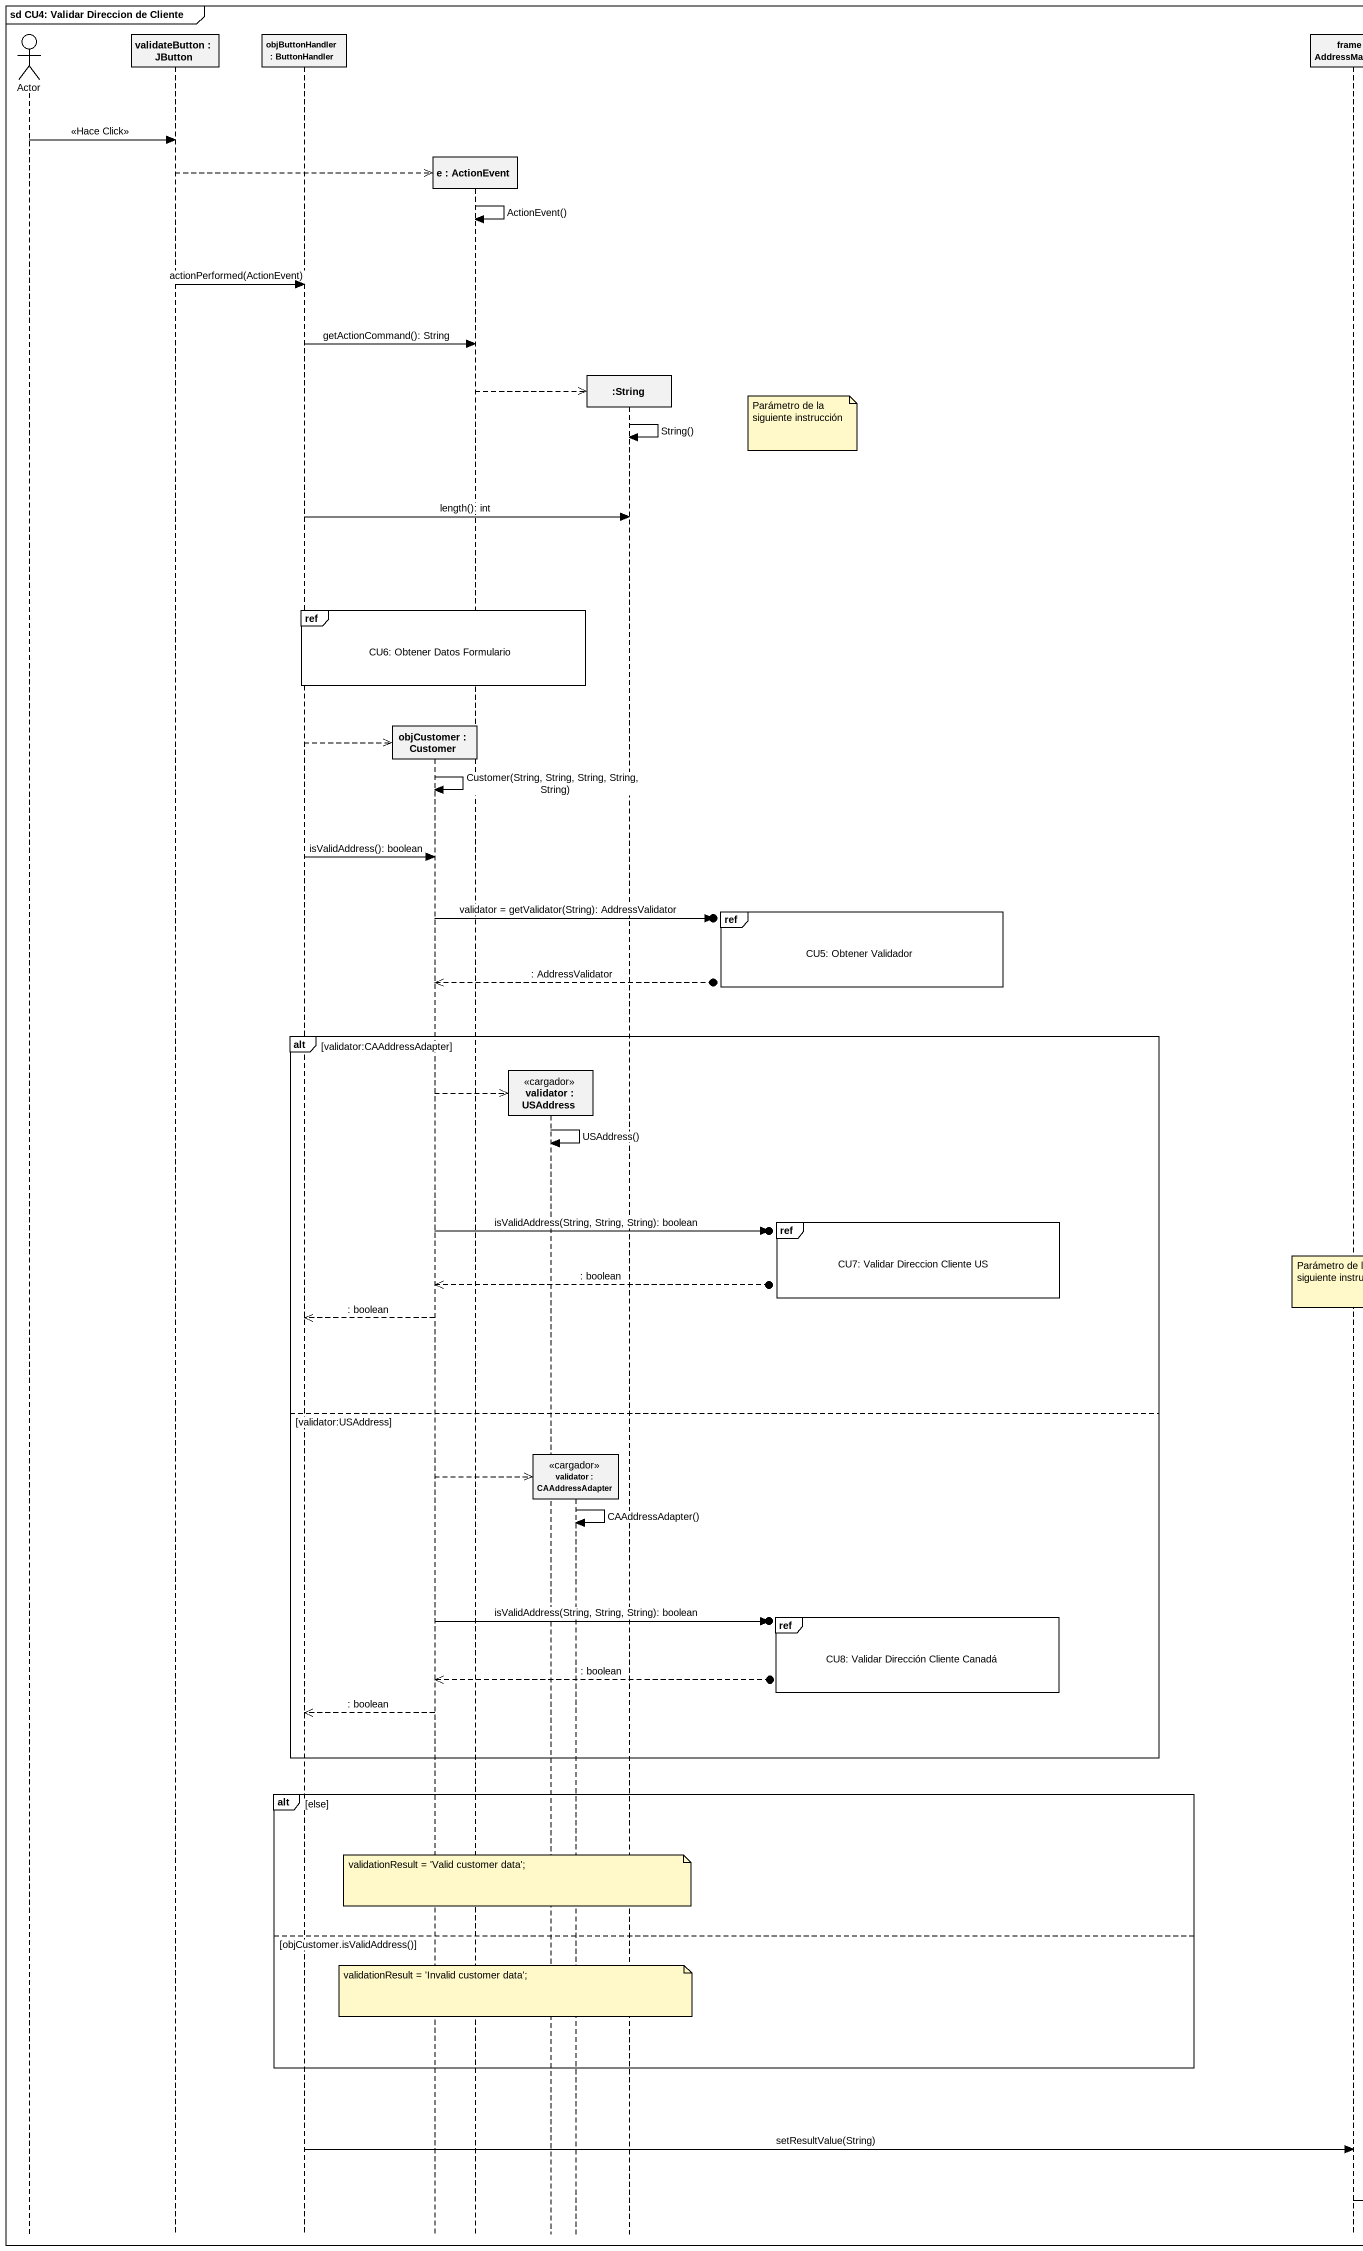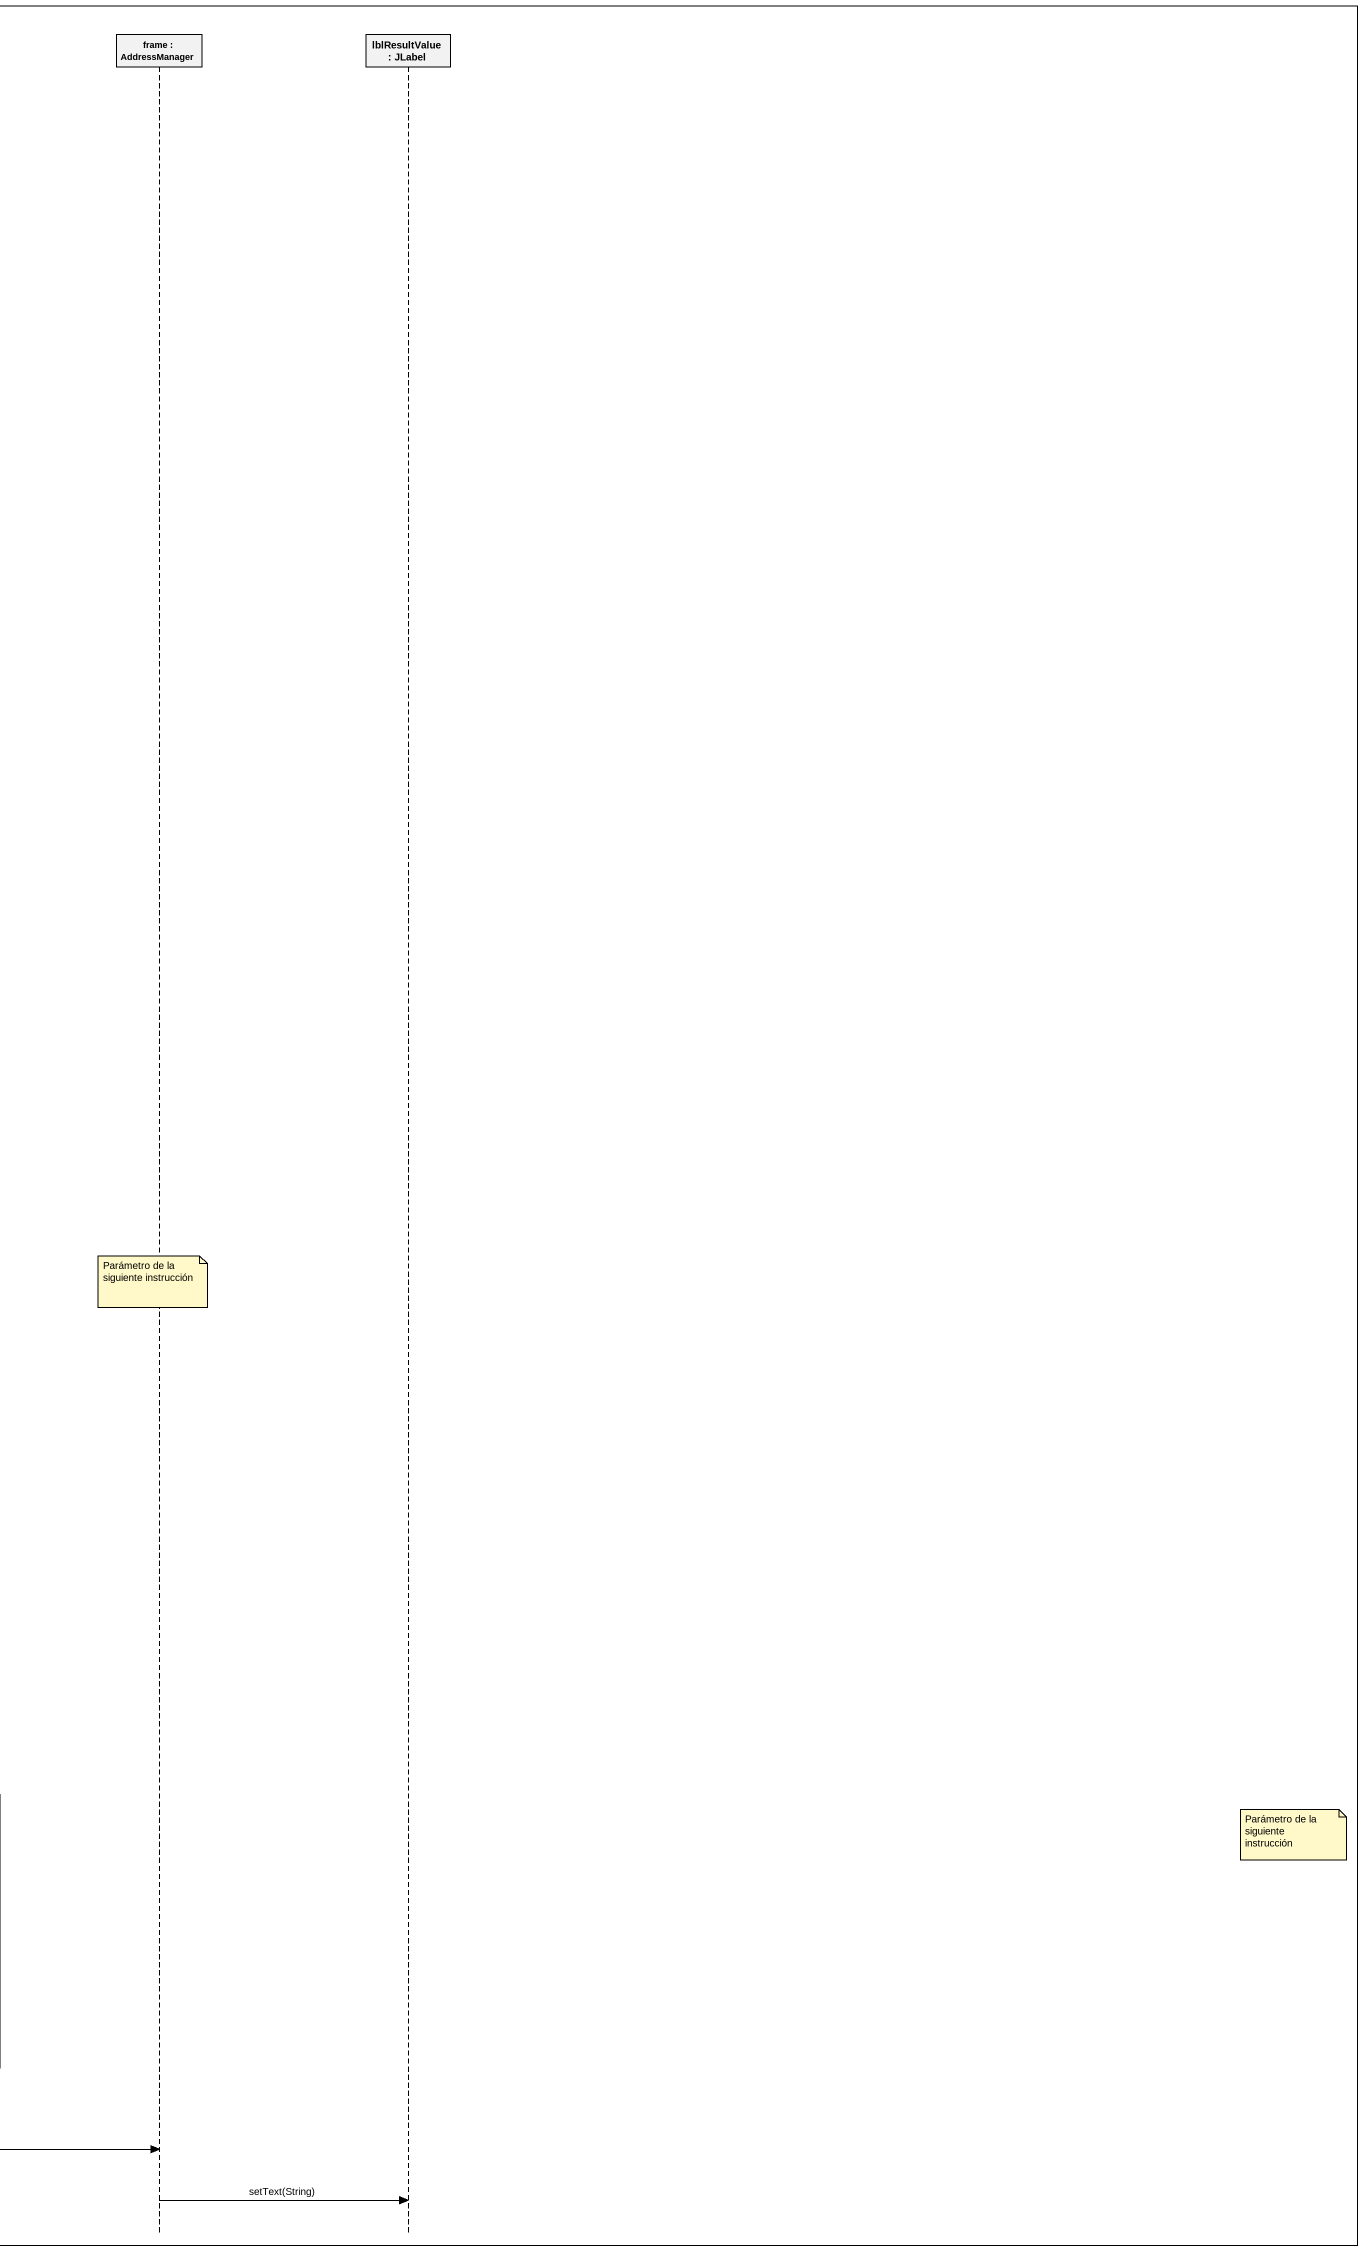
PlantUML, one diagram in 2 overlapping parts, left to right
@startuml
mainframe sd CU4: Validar Direccion de Cliente
hide footbox
actor "Actor" as Actor_
participant "validateButton : JButton" as validateButton
participant "objButtonHandler : ButtonHandler" as objButtonHandler
participant "objCustomer : Customer" as objCustomer
participant "e : ActionEvent" as e
participant "validator : USAddress" as validator <<cargador>>
participant "validator : CAAddressAdapter" as validator_2 <<cargador>>
participant ":String" as String
participant "frame : AddressManager" as frame_
participant "lblResultValue : JLabel" as lblResultValue

Actor_ -> validateButton : <<Hace Click>>
validateButton -->> e **
e -> e : ActionEvent()
validateButton -> objButtonHandler : actionPerformed(ActionEvent)
objButtonHandler -> e : getActionCommand(): String
e -->> String **
note right of String : Parámetro de la siguiente instrucción
String -> String : String()
objButtonHandler -> String : length(): int
ref over objButtonHandler, objCustomer, e, validator, validator_2 : CU6: Obtener Datos Formulario
objButtonHandler -->> objCustomer **
objCustomer -> objCustomer : Customer(String, String, String, String, String)
objButtonHandler -> objCustomer : isValidAddress(): boolean
ref over String : CU5: Obtener Validador
objCustomer ->o] : validator = getValidator(String): AddressValidator
objCustomer <<--o] : : AddressValidator
alt validator:CAAddressAdapter
  objCustomer -->> validator **
  validator -> validator : USAddress()
  ref over String : CU7: Validar Direccion Cliente US
  objCustomer ->o] : isValidAddress(String, String, String): boolean
  note over frame_ : Parámetro de la siguiente instrucción
  objCustomer <<--o] : : boolean
  objCustomer -->> objButtonHandler : : boolean
else validator:USAddress
  objCustomer -->> validator_2 **
  validator_2 -> validator_2 : CAAddressAdapter()
  ref over String : CU8: Validar Dirección Cliente Canadá
  objCustomer ->o] : isValidAddress(String, String, String): boolean
  objCustomer <<--o] : : boolean
  objCustomer -->> objButtonHandler : : boolean
end
alt else
  note right of lblResultValue : Parámetro de la siguiente instrucción
  note over validator : validationResult = 'Valid customer data';
else objCustomer.isValidAddress()
  note over validator : validationResult = 'Invalid customer data';
end
objButtonHandler -> frame_ : setResultValue(String)
frame_ -> lblResultValue : setText(String)
@enduml
